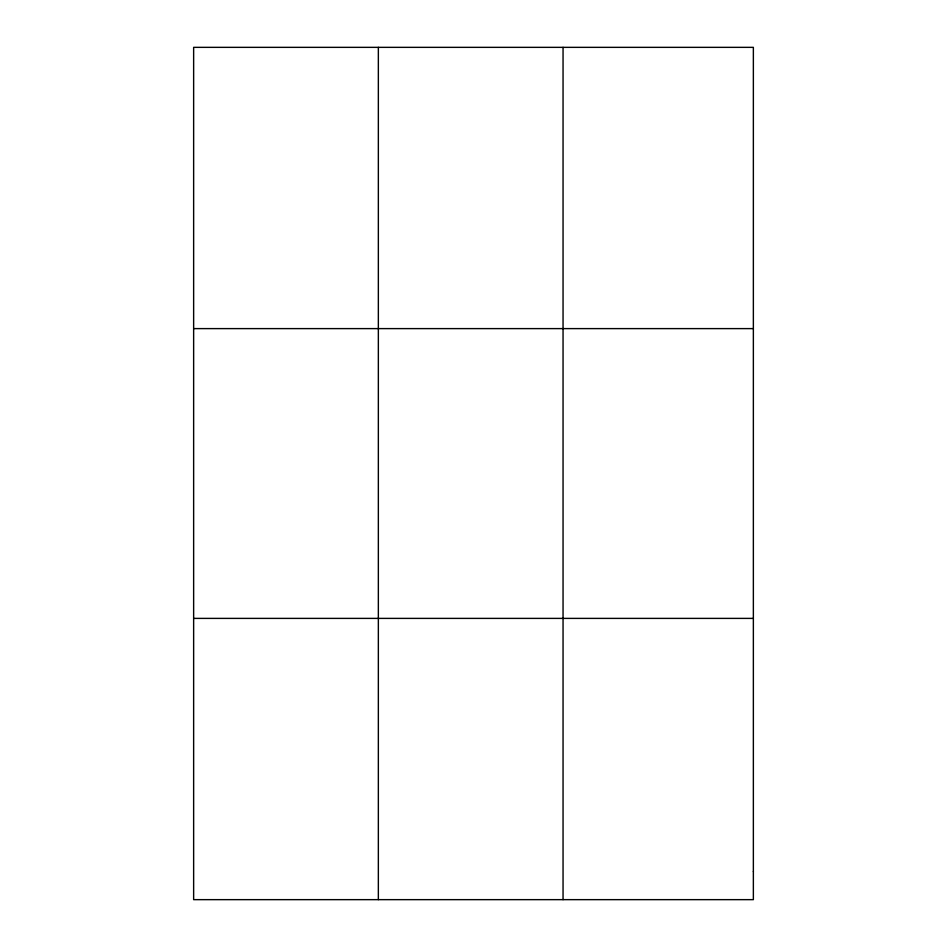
<?xml version="1.0" encoding="UTF-8"?>
<svg xmlns="http://www.w3.org/2000/svg" width="947" height="947" viewBox="0 0 947 947"><rect width="100%" height="100%" fill="white"/><g stroke="black" fill="none" stroke-linecap="round" stroke-linejoin="round"><path stroke-width="1.42" d="M378.35 47.35L378.35 899.65M563.051 47.35L563.051 899.65M193.638 328.609L753.362 328.609M193.638 618.391L753.362 618.391M753.362 871.524L753.362 899.65L193.638 899.65L193.638 47.35L753.362 47.35L753.362 871.524"/></g></svg>
